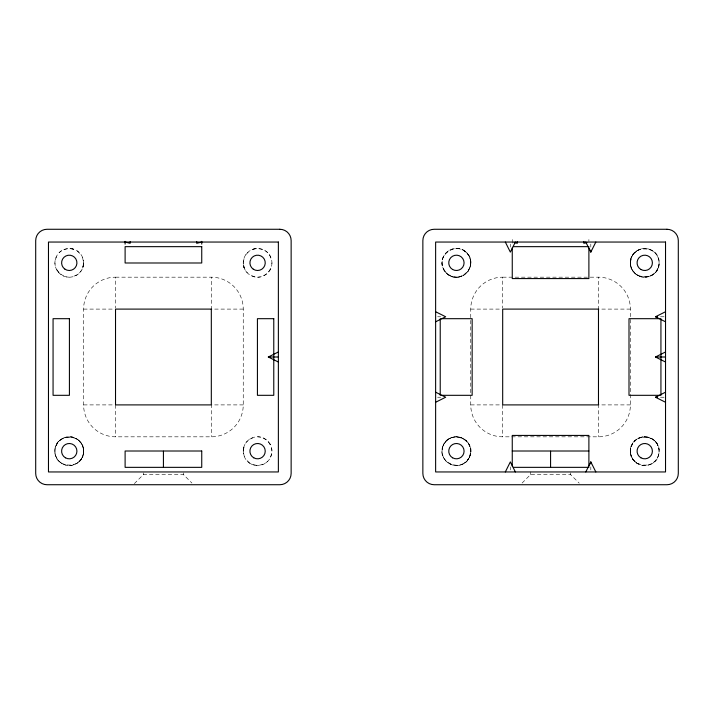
<?xml version="1.0" encoding="UTF-8"?>
<svg xmlns="http://www.w3.org/2000/svg" width="714" height="714" viewBox="0 0 714 714"><rect width="100%" height="100%" fill="white"/><g stroke="black" fill="none" stroke-linecap="round" stroke-linejoin="round"><path stroke-width="0.54" stroke-dasharray="3.57 2.68" d="M83.609 451.855A14.342 14.342 0 0 1 72.078 465.242A14.378 14.378 0 0 1 54.978 452.792A14.378 14.378 0 0 1 68.794 436.789A14.378 14.378 0 0 1 83.618 451.855C85.296 432.979 54.148 432.202 54.898 451.15C54.103 469.634 84.395 469.66 83.636 451.177A14.369 14.369 0 0 0 62.1 438.699A14.369 14.369 0 0 0 62.064 463.591A14.369 14.369 0 0 0 83.636 451.177L82.306 457.201L82.538 456.674L80.95 459.53L81.218 459.138L77.094 463.207M630.391 262.145A14.342 14.342 0 0 1 641.922 248.758A14.378 14.378 0 0 1 659.022 261.208A14.378 14.378 0 0 1 645.206 277.211A14.378 14.378 0 0 1 630.382 262.145C628.704 281.021 659.852 281.798 659.102 262.85C659.897 244.367 629.605 244.34 630.364 262.823L631.694 256.799L631.462 257.326L633.05 254.47L632.783 254.862L636.906 250.792M271.954 262.841A14.369 14.369 0 0 1 250.4 275.283A14.369 14.369 0 0 1 250.4 250.4A14.369 14.369 0 0 1 271.954 262.841L271.668 265.67M630.391 451.855A14.342 14.342 0 0 0 641.922 465.242A14.378 14.378 0 0 0 659.022 452.792A14.378 14.378 0 0 0 645.206 436.789A14.378 14.378 0 0 0 630.382 451.855C629.391 430.792 662.922 433.309 658.826 453.97C655.979 472.249 626.276 466.34 630.64 448.365L630.533 448.999L632.765 443.207L632.452 443.697L636.745 439.217L636.308 439.521L639.217 437.887L638.762 438.093L644.724 436.789L644.269 436.798L647.536 437.066L652.391 439.003L654.89 440.993L658.005 445.652M244.295 268.321L243.215 262.841L244.313 257.326M82.538 257.326L83.636 262.841L82.547 268.321M244.313 456.674L243.215 451.159L244.295 445.679M83.636 262.841A14.369 14.369 0 0 1 62.082 275.283A14.369 14.369 0 0 1 62.082 250.4A14.369 14.369 0 0 1 83.636 262.841L82.824 267.589L83.359 265.635M243.215 451.159L244.018 446.411L243.483 448.365M55.174 260.03L57.307 254.871M271.677 453.97L269.535 459.129M443.144 445.652C435.335 462.431 463.315 474.042 469.687 456.674C477.505 439.895 449.517 428.266 443.144 445.652L446.268 440.993L450.927 437.878L456.88 436.798L456.433 436.789L459.709 437.173L459.245 437.075L464.841 439.521L464.403 439.217L468.696 443.697L468.384 443.207L470.624 448.999L470.517 448.365L470.767 451.855A14.342 14.342 0 0 1 459.227 465.242A14.378 14.378 0 0 1 442.136 452.792A14.378 14.378 0 0 1 455.943 436.789A14.378 14.378 0 0 1 470.767 451.855L470.785 451.177A14.369 14.369 0 0 0 449.249 438.699A14.369 14.369 0 0 0 449.213 463.591A14.369 14.369 0 0 0 470.785 451.177L469.455 457.201L469.687 456.674L468.098 459.53L468.366 459.138L464.252 463.207M269.535 270.82L270.856 268.348M55.995 445.652L59.11 440.993L63.778 437.878L69.731 436.798L69.276 436.789L72.56 437.173L72.096 437.075L77.692 439.521L77.255 439.217L81.548 443.697L81.235 443.207L83.467 448.999L83.359 448.365L83.618 451.855M658.005 268.348L654.89 273.007L650.222 276.122L644.269 277.202L644.724 277.211L641.44 276.827L641.904 276.925L636.308 274.479L636.745 274.783L632.452 270.303L632.765 270.793L630.533 265.001L630.64 265.635L630.382 262.145M245.634 254.862L249.614 250.882M270.526 269.08L267.741 272.998L263.073 276.122M81.235 270.793L79.441 272.989M245.616 443.207L247.41 441.011M134.366 483.61L143.309 474.667L183.534 474.667L191.914 483.048M522.086 483.048L530.466 474.667L570.691 474.667L579.215 483.191M59.101 252.685L61.288 250.891M267.741 461.315L265.554 463.109M77.255 274.783L72.096 276.925M249.597 439.217L254.755 437.075M63.769 249.57L69.267 248.472L74.756 249.561M263.082 464.43L257.584 465.528L252.087 464.439M252.087 249.561L254.764 248.749M253.14 249.177L257.584 248.472L263.082 249.57M260.387 276.934L257.567 277.211M115.525 277.175L211.317 277.175A31.934 31.934 0 0 1 243.251 309.1L243.251 404.9A31.934 31.934 0 0 1 211.317 436.825L115.525 436.825A31.934 31.934 0 0 1 83.6 404.9L83.6 309.1A31.934 31.934 0 0 1 115.525 277.175L115.525 308.002M502.683 277.175L598.475 277.175A31.934 31.934 0 0 1 630.4 309.1L630.4 404.9A31.934 31.934 0 0 1 598.475 436.825L502.683 436.825A31.934 31.934 0 0 1 470.749 404.9L470.749 309.1A31.934 31.934 0 0 1 502.683 277.175L502.683 308.002M83.6 309.1L114.427 309.1M243.251 309.1L211.317 309.1L211.317 277.175M470.749 309.1L501.576 309.1M630.4 309.1L598.475 309.1L598.475 277.175M437.637 316.775L440.654 316.775M660.504 316.775L664.52 316.775M437.637 397.225L440.654 397.225M660.504 397.225L664.52 397.225M83.6 404.9L114.427 404.9M243.251 404.9L211.317 404.9L211.317 436.825M470.749 404.9L501.576 404.9M630.4 404.9L598.475 404.9L598.475 436.825M69.276 277.211L66.464 276.934M257.567 436.789L260.387 437.066M254.755 276.925L249.597 274.783M72.078 248.749L73.703 249.177M253.14 464.823L254.764 465.251M63.778 276.122L59.101 272.998L55.995 268.348M263.073 437.878L267.741 441.002L270.856 445.652M77.228 250.882L81.218 254.862M249.614 463.118L245.634 459.138M265.554 250.891L267.741 252.685M464.252 250.792C483.137 263.475 457.388 289.554 444.465 270.82C433.55 254.648 459.316 239.627 468.366 254.862L468.098 254.47L470.508 260.003L470.365 259.369L470.785 262.823L470.767 262.145A14.342 14.342 0 0 0 459.227 248.758A14.378 14.378 0 0 0 442.136 261.208A14.378 14.378 0 0 0 455.943 277.211A14.378 14.378 0 0 0 470.767 262.145L470.517 265.635L470.624 265.001L468.384 270.793L468.696 270.303L464.403 274.783L464.841 274.479L459.245 276.925L459.709 276.827L456.433 277.211L456.88 277.202L450.927 276.122L446.268 273.007L443.144 268.348M636.95 463.234A14.369 14.369 0 0 1 638.173 438.378A14.369 14.369 0 0 1 659.084 451.864A14.369 14.369 0 0 1 636.95 463.234L632.783 459.138L633.05 459.53L630.649 453.997L630.792 454.631L630.364 451.177L630.382 451.855M247.41 272.989L245.616 270.793M59.101 272.998L56.317 269.08L57.316 270.82M269.535 254.871L271.677 260.03M269.535 443.18L270.526 444.92M243.483 265.635L244.018 267.589L243.215 262.823M271.668 448.33L271.954 451.15M55.174 265.67L54.898 262.85M590.808 244.063L590.808 247.08M590.808 466.92L590.808 469.937M588.889 239.538L588.889 241.377M570.691 472.855L570.691 474.667M530.466 471.954L530.466 474.667M512.259 239.538L512.259 244.134M510.349 244.063L510.349 247.08M510.349 466.92L510.349 469.937M502.683 404.9L502.683 436.825M183.534 472.855L183.534 474.667M143.309 472.855L143.309 474.667M115.525 404.9L115.525 436.825M249.793 463.234A14.369 14.369 0 0 0 271.936 451.864A14.369 14.369 0 0 0 251.016 438.378A14.369 14.369 0 0 0 249.793 463.234M448.945 275.113A14.369 14.369 0 0 0 470.785 263.18A14.369 14.369 0 0 0 449.525 250.23A14.369 14.369 0 0 0 448.945 275.113M637.54 275.283A14.369 14.369 0 0 0 659.102 262.85A14.369 14.369 0 0 0 637.557 250.391A14.369 14.369 0 0 0 637.54 275.283"/><path stroke-width="1.07" d="M515.374 242.046L510.349 252.104L505.325 242.046M585.775 242.046L590.808 252.104L595.833 242.046M505.325 471.954L510.349 461.896L515.374 471.954M585.775 471.954L590.808 461.896L595.833 471.954M278.371 362.025L268.321 357L278.371 351.975M435.629 321.8L445.679 316.775L435.629 311.741M435.629 402.259L445.679 397.225L435.629 392.2M665.528 321.8L655.47 316.775L665.528 311.741M665.528 362.025L655.47 357L665.528 351.975M665.528 402.259L655.47 397.225L665.528 392.2M201.741 242.046L196.716 243.304L196.716 241.627M586.881 242.555L583.865 243.304L583.865 241.627M513.366 246.651L588.889 246.651M655.47 316.775L657.478 316.775M441.314 318.685L472.15 318.685L472.15 395.315L441.314 395.315M659.843 318.685L628.998 318.685L628.998 395.315L659.843 395.315M268.321 357L278.371 357M655.47 357L665.528 357M655.47 397.225L657.478 397.225M512.259 451.007L588.889 451.007M513.366 467.349L588.889 467.349M514.267 242.555L517.284 243.304L517.284 241.627M125.111 242.046L130.135 243.304L130.135 241.627M660.932 318.685L660.932 395.315M590.808 250.096L590.808 252.104M590.808 461.896L590.808 463.904M588.889 247.74L588.889 278.576L512.259 278.576L512.259 247.74M588.889 466.26L588.889 435.424L512.259 435.424L512.259 466.26M550.574 451.194L550.574 467.161M440.226 318.685L440.226 395.315M201.741 241.377L201.741 244.134M163.426 451.194L163.426 467.161M125.111 241.377L125.111 244.134M279.834 229.274L47.017 229.274A11.317 11.317 0 0 0 35.7 240.591L35.7 473.409A11.317 11.317 0 0 0 47.017 484.726L279.834 484.726A11.317 11.317 0 0 0 291.142 473.409L291.142 240.591A11.317 11.317 0 0 0 279.834 229.274M666.983 229.274L434.166 229.274A11.317 11.317 0 0 0 422.858 240.591L422.858 473.409A11.317 11.317 0 0 0 434.166 484.726L666.983 484.726A11.317 11.317 0 0 0 678.3 473.409L678.3 240.591A11.317 11.317 0 0 0 666.983 229.274M278.371 242.046L48.472 242.046L48.472 471.954L278.371 471.954L278.371 242.046M665.528 242.046L435.629 242.046L435.629 471.954L665.528 471.954L665.528 242.046M201.741 246.651L125.111 246.651L125.111 262.993L201.741 262.993L201.741 246.651M211.317 309.1L115.525 309.1L115.525 404.9L211.317 404.9L211.317 309.1M598.475 309.1L502.683 309.1L502.683 404.9L598.475 404.9L598.475 309.1M69.419 318.685L53.068 318.685L53.068 395.315L69.419 395.315L69.419 318.685M273.774 318.685L257.424 318.685L257.424 395.315L273.774 395.315L273.774 318.685M201.741 451.007L125.111 451.007L125.111 467.349L201.741 467.349L201.741 451.007M253.283 269.187A7.667 7.667 0 0 0 265.224 263.386A7.667 7.667 0 0 0 254.229 255.951A7.667 7.667 0 0 0 253.283 269.187M253.747 457.799A7.667 7.667 0 0 0 265.242 451.159A7.667 7.667 0 0 0 253.747 444.519A7.667 7.667 0 0 0 253.747 457.799M64.974 269.187A7.667 7.667 0 0 0 76.907 263.386A7.667 7.667 0 0 0 65.92 255.951A7.667 7.667 0 0 0 64.974 269.187M65.429 457.799A7.667 7.667 0 0 0 76.925 451.159A7.667 7.667 0 0 0 65.429 444.519A7.667 7.667 0 0 0 65.429 457.799M452.587 457.799A7.667 7.667 0 0 0 464.082 451.159A7.667 7.667 0 0 0 452.587 444.519A7.667 7.667 0 0 0 452.587 457.799M640.904 457.799A7.667 7.667 0 0 0 652.4 451.159A7.667 7.667 0 0 0 640.904 444.519A7.667 7.667 0 0 0 640.904 457.799M452.587 269.481A7.667 7.667 0 0 0 464.082 262.841A7.667 7.667 0 0 0 452.587 256.201A7.667 7.667 0 0 0 452.587 269.481M640.904 269.481A7.667 7.667 0 0 0 652.4 262.841A7.667 7.667 0 0 0 640.904 256.201A7.667 7.667 0 0 0 640.904 269.481"/></g></svg>
